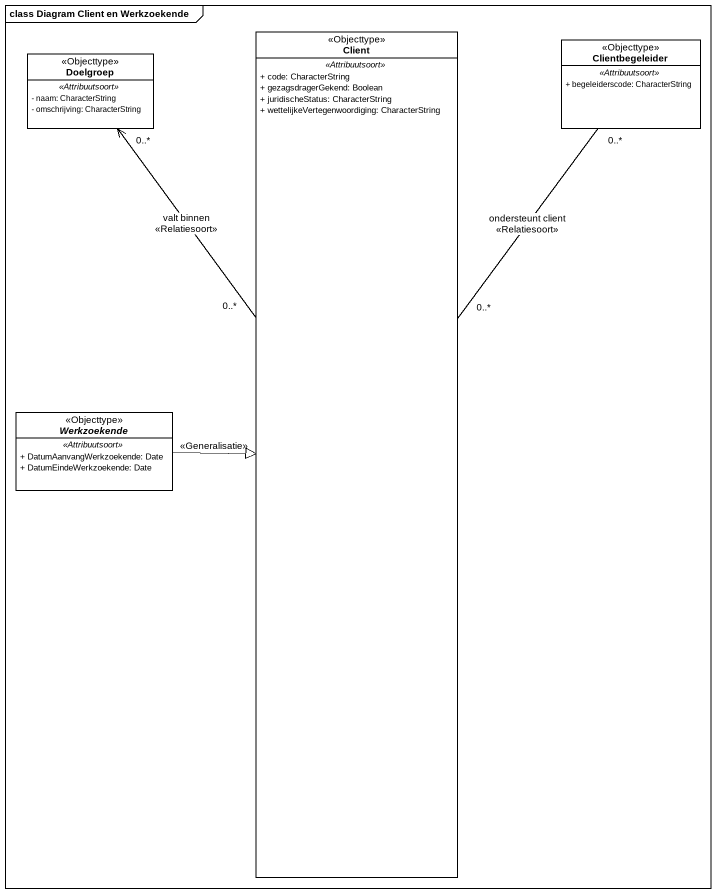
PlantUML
@startuml
mainframe class Diagram Client en Werkzoekende
hide circle
hide empty members
skinparam classAttributeIconSize 0
class Client <<Objecttype>> {
  .. <<Attribuutsoort>> ..
  + code: CharacterString
  + gezagsdragerGekend: Boolean
  + juridischeStatus: CharacterString
  + wettelijkeVertegenwoordiging: CharacterString
}
class Clientbegeleider <<Objecttype>> {
  .. <<Attribuutsoort>> ..
  + begeleiderscode: CharacterString
}
class Doelgroep <<Objecttype>> {
  .. <<Attribuutsoort>> ..
  - naam: CharacterString
  - omschrijving: CharacterString
}
abstract class Werkzoekende <<Objecttype>> {
  .. <<Attribuutsoort>> ..
  + DatumAanvangWerkzoekende: Date
  + DatumEindeWerkzoekende: Date
}
Client "0..*" -up-> "0..*" Doelgroep : valt binnen\n<<Relatiesoort>>
Clientbegeleider "0..*" -- "0..*" Client : ondersteunt client\n<<Relatiesoort>>
Werkzoekende -right-|> Client : <<Generalisatie>>
@enduml
